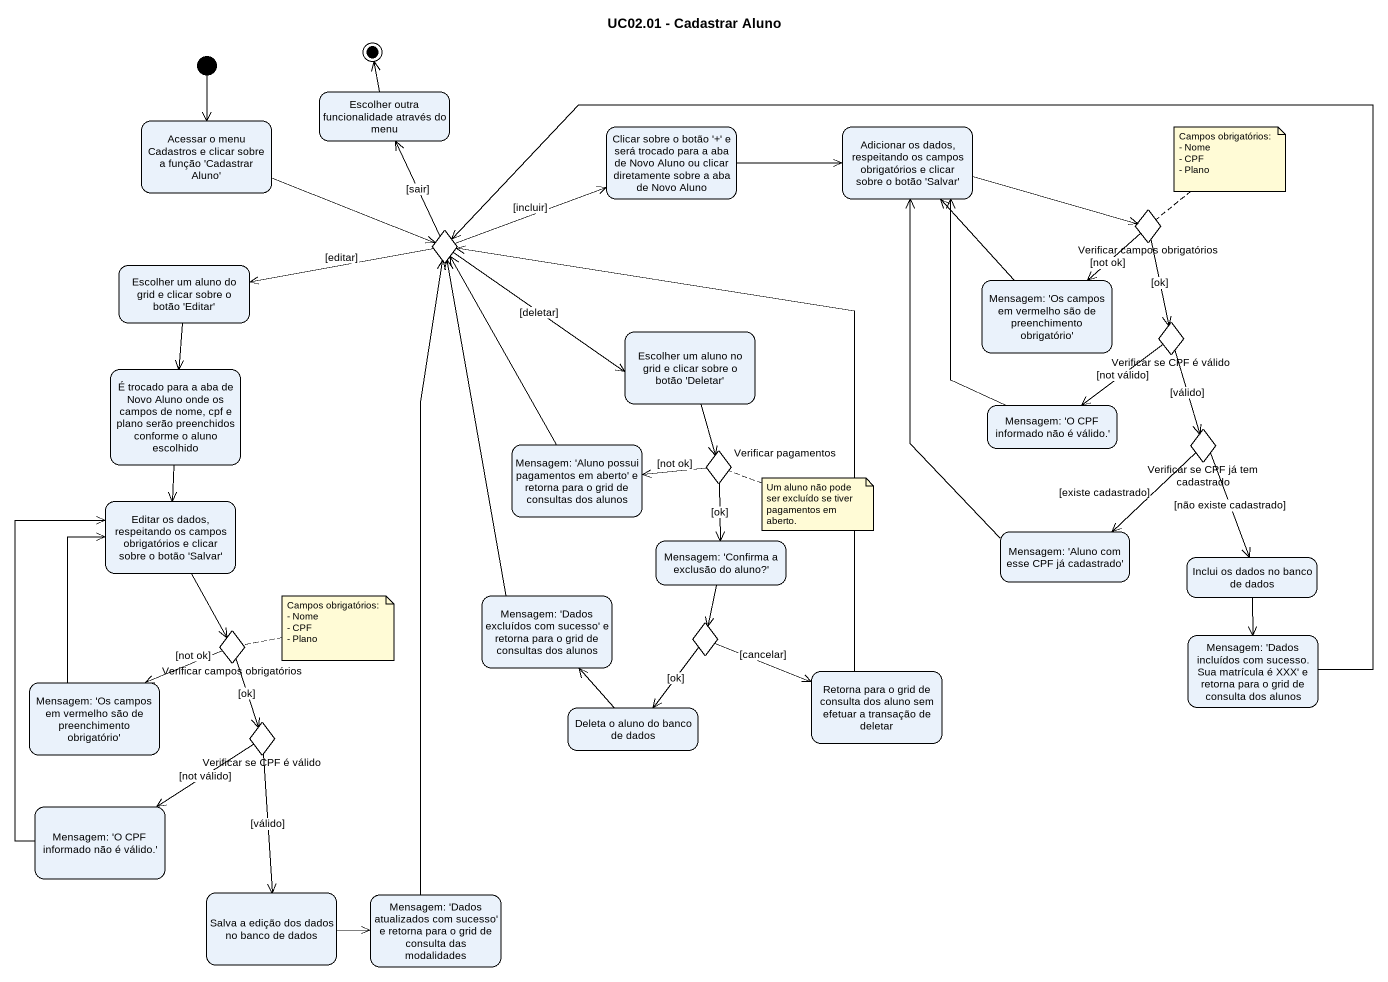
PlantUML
@startuml
title UC02.01 - Cadastrar Aluno
hide empty description
state "Acessar o menu Cadastros e clicar sobre a função 'Cadastrar Aluno'" as Acessar_o_menu_Cadastros_e
state "Escolher outra funcionalidade através do menu" as Escolher_outra
state "Clicar sobre o botão '+' e será trocado para a aba de Novo Aluno ou clicar diretamente sobre a aba de Novo Aluno" as Clicar_sobre_o_botão_e_será
state "Adicionar os dados, respeitando os campos obrigatórios e clicar sobre o botão 'Salvar'" as Adicionar_os_dados
state "Verificar campos obrigatórios" as Verificar_campos <<choice>>
state choice1 <<choice>>
state "Escolher um aluno do grid e clicar sobre o botão 'Editar'" as Escolher_um_aluno_do_grid_e
state "Mensagem: 'Os campos em vermelho são de preenchimento obrigatório'" as Mensagem_Os_campos_em
state "Escolher um aluno no grid e clicar sobre o botão 'Deletar'" as Escolher_um_aluno_no_grid_e
state "Verificar se CPF é válido" as Verificar_se_CPF_é_válido <<choice>>
state "É trocado para a aba de Novo Aluno onde os campos de nome, cpf e plano serão preenchidos conforme o aluno escolhido" as É_trocado_para_a_aba_de
state "Mensagem: 'O CPF informado não é válido.'" as Mensagem_O_CPF_informado
state "Mensagem: 'Aluno possui pagamentos em aberto' e retorna para o grid de consultas dos alunos" as Mensagem_Aluno_possui
state "Verificar pagamentos" as Verificar_pagamentos <<choice>>
state "Verificar se CPF já tem cadastrado" as Verificar_se_CPF_já_tem <<choice>>
state "Editar os dados, respeitando os campos obrigatórios e clicar sobre o botão 'Salvar'" as Editar_os_dados_respeitando
state "Mensagem: 'Confirma a exclusão do aluno?'" as Mensagem_Confirma_a
state "Mensagem: 'Aluno com esse CPF já cadastrado'" as Mensagem_Aluno_com_esse_CPF
state "Inclui os dados no banco de dados" as Inclui_os_dados_no_banco_de
state "Mensagem: 'Dados excluídos com sucesso' e retorna para o grid de consultas dos alunos" as Mensagem_Dados_excluídos
state "Verificar campos obrigatórios" as Verificar_campos_2 <<choice>>
state choice2 <<choice>>
state "Mensagem: 'Dados incluídos com sucesso. Sua matrícula é XXX' e retorna para o grid de consulta dos alunos" as Mensagem_Dados_incluídos
state "Mensagem: 'Os campos em vermelho são de preenchimento obrigatório'" as Mensagem_Os_campos_em_2
state "Retorna para o grid de consulta dos aluno sem efetuar a transação de deletar" as Retorna_para_o_grid_de
state "Verificar se CPF é válido" as Verificar_se_CPF_é_válido_2 <<choice>>
state "Deleta o aluno do banco de dados" as Deleta_o_aluno_do_banco_de
state "Mensagem: 'O CPF informado não é válido.'" as Mensagem_O_CPF_informado_2
state "Salva a edição dos dados no banco de dados" as Salva_a_edição_dos_dados_no
state "Mensagem: 'Dados atualizados com sucesso' e retorna para o grid de consulta das modalidades" as Mensagem_Dados_atualizados
[*] --> Acessar_o_menu_Cadastros_e
Acessar_o_menu_Cadastros_e -right-> choice1
Clicar_sobre_o_botão_e_será -right-> Adicionar_os_dados
Adicionar_os_dados -right-> Verificar_campos
Verificar_campos --> Mensagem_Os_campos_em : [not ok]
Verificar_campos --> Verificar_se_CPF_é_válido : [ok]
choice1 -up-> Escolher_outra : [sair]
choice1 -right-> Clicar_sobre_o_botão_e_será : [incluir]
choice1 -left-> Escolher_um_aluno_do_grid_e : [editar]
choice1 -right-> Escolher_um_aluno_no_grid_e : [deletar]
Escolher_um_aluno_do_grid_e --> É_trocado_para_a_aba_de
Mensagem_Os_campos_em -up-> Adicionar_os_dados
Escolher_um_aluno_no_grid_e --> Verificar_pagamentos
Verificar_se_CPF_é_válido --> Mensagem_O_CPF_informado : [not válido]
Verificar_se_CPF_é_válido --> Verificar_se_CPF_já_tem : [válido]
É_trocado_para_a_aba_de --> Editar_os_dados_respeitando
Mensagem_O_CPF_informado -up-> Adicionar_os_dados
Mensagem_Aluno_possui -up-> choice1
Verificar_pagamentos -left-> Mensagem_Aluno_possui : [not ok]
Verificar_pagamentos --> Mensagem_Confirma_a : [ok]
Verificar_se_CPF_já_tem --> Mensagem_Aluno_com_esse_CPF : [existe cadastrado]
Verificar_se_CPF_já_tem --> Inclui_os_dados_no_banco_de : [não existe cadastrado]
Editar_os_dados_respeitando --> Verificar_campos_2
Mensagem_Confirma_a --> choice2
Mensagem_Aluno_com_esse_CPF -up-> Adicionar_os_dados
Inclui_os_dados_no_banco_de --> Mensagem_Dados_incluídos
Mensagem_Dados_excluídos -up-> choice1
Verificar_campos_2 -left-> Mensagem_Os_campos_em_2 : [not ok]
Verificar_campos_2 --> Verificar_se_CPF_é_válido_2 : [ok]
choice2 -right-> Retorna_para_o_grid_de : [cancelar]
choice2 --> Deleta_o_aluno_do_banco_de : [ok]
Mensagem_Dados_incluídos -left-> choice1
Mensagem_Os_campos_em_2 -up-> Editar_os_dados_respeitando
Retorna_para_o_grid_de -up-> choice1
Verificar_se_CPF_é_válido_2 --> Mensagem_O_CPF_informado_2 : [not válido]
Verificar_se_CPF_é_válido_2 --> Salva_a_edição_dos_dados_no : [válido]
Deleta_o_aluno_do_banco_de -up-> Mensagem_Dados_excluídos
Mensagem_O_CPF_informado_2 -up-> Editar_os_dados_respeitando
Salva_a_edição_dos_dados_no -right-> Mensagem_Dados_atualizados
Mensagem_Dados_atualizados -up-> choice1
Escolher_outra -up-> [*]
note top of Verificar_campos
  Campos obrigatórios:
  - Nome
  - CPF
  - Plano
end note
note right of Verificar_pagamentos : Um aluno não pode ser excluído se tiver pagamentos em aberto.
note right of Verificar_campos_2
  Campos obrigatórios:
  - Nome
  - CPF
  - Plano
end note
@enduml
